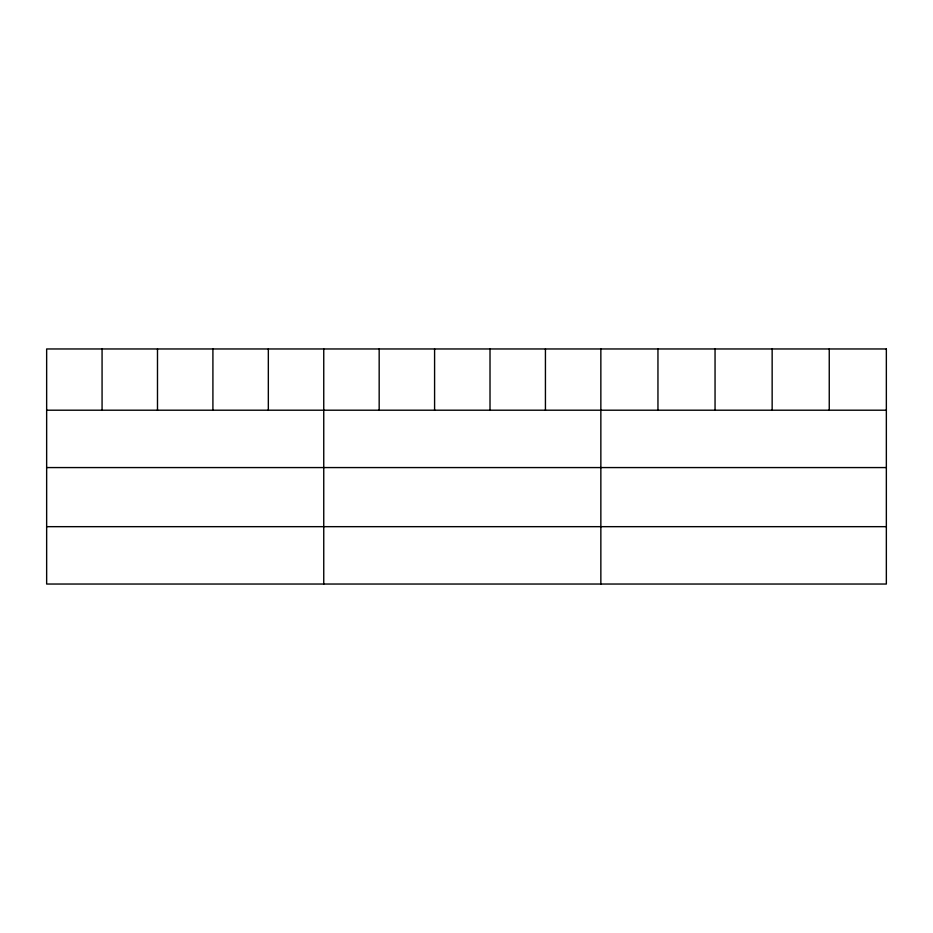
<?xml version="1.0" encoding="UTF-8"?>
<svg xmlns="http://www.w3.org/2000/svg" width="933" height="933" viewBox="0 0 933 933"><rect width="100%" height="100%" fill="white"/><g stroke="black" fill="none" stroke-linecap="round" stroke-linejoin="round"><path stroke-width="1.4" d="M46.65 410.205L886.35 410.205M46.65 467.573L886.35 467.573M46.65 526.667L886.35 526.667M829.25 348.965L829.25 410.205M772.151 348.965L772.151 410.205M715.051 348.965L715.051 410.205M657.952 348.965L657.952 410.205M600.852 348.965L600.852 584.035M545.432 348.965L545.432 410.205M490.012 348.965L490.012 410.205M434.591 348.965L434.591 410.205M379.171 348.965L379.171 410.205M323.751 348.965L323.751 584.035M268.331 348.965L268.331 410.205M212.911 348.965L212.911 410.205M157.49 348.965L157.49 410.205M102.07 348.965L102.07 410.205M886.35 348.965L46.65 348.965L46.65 584.035L886.35 584.035L886.35 348.965"/></g></svg>
